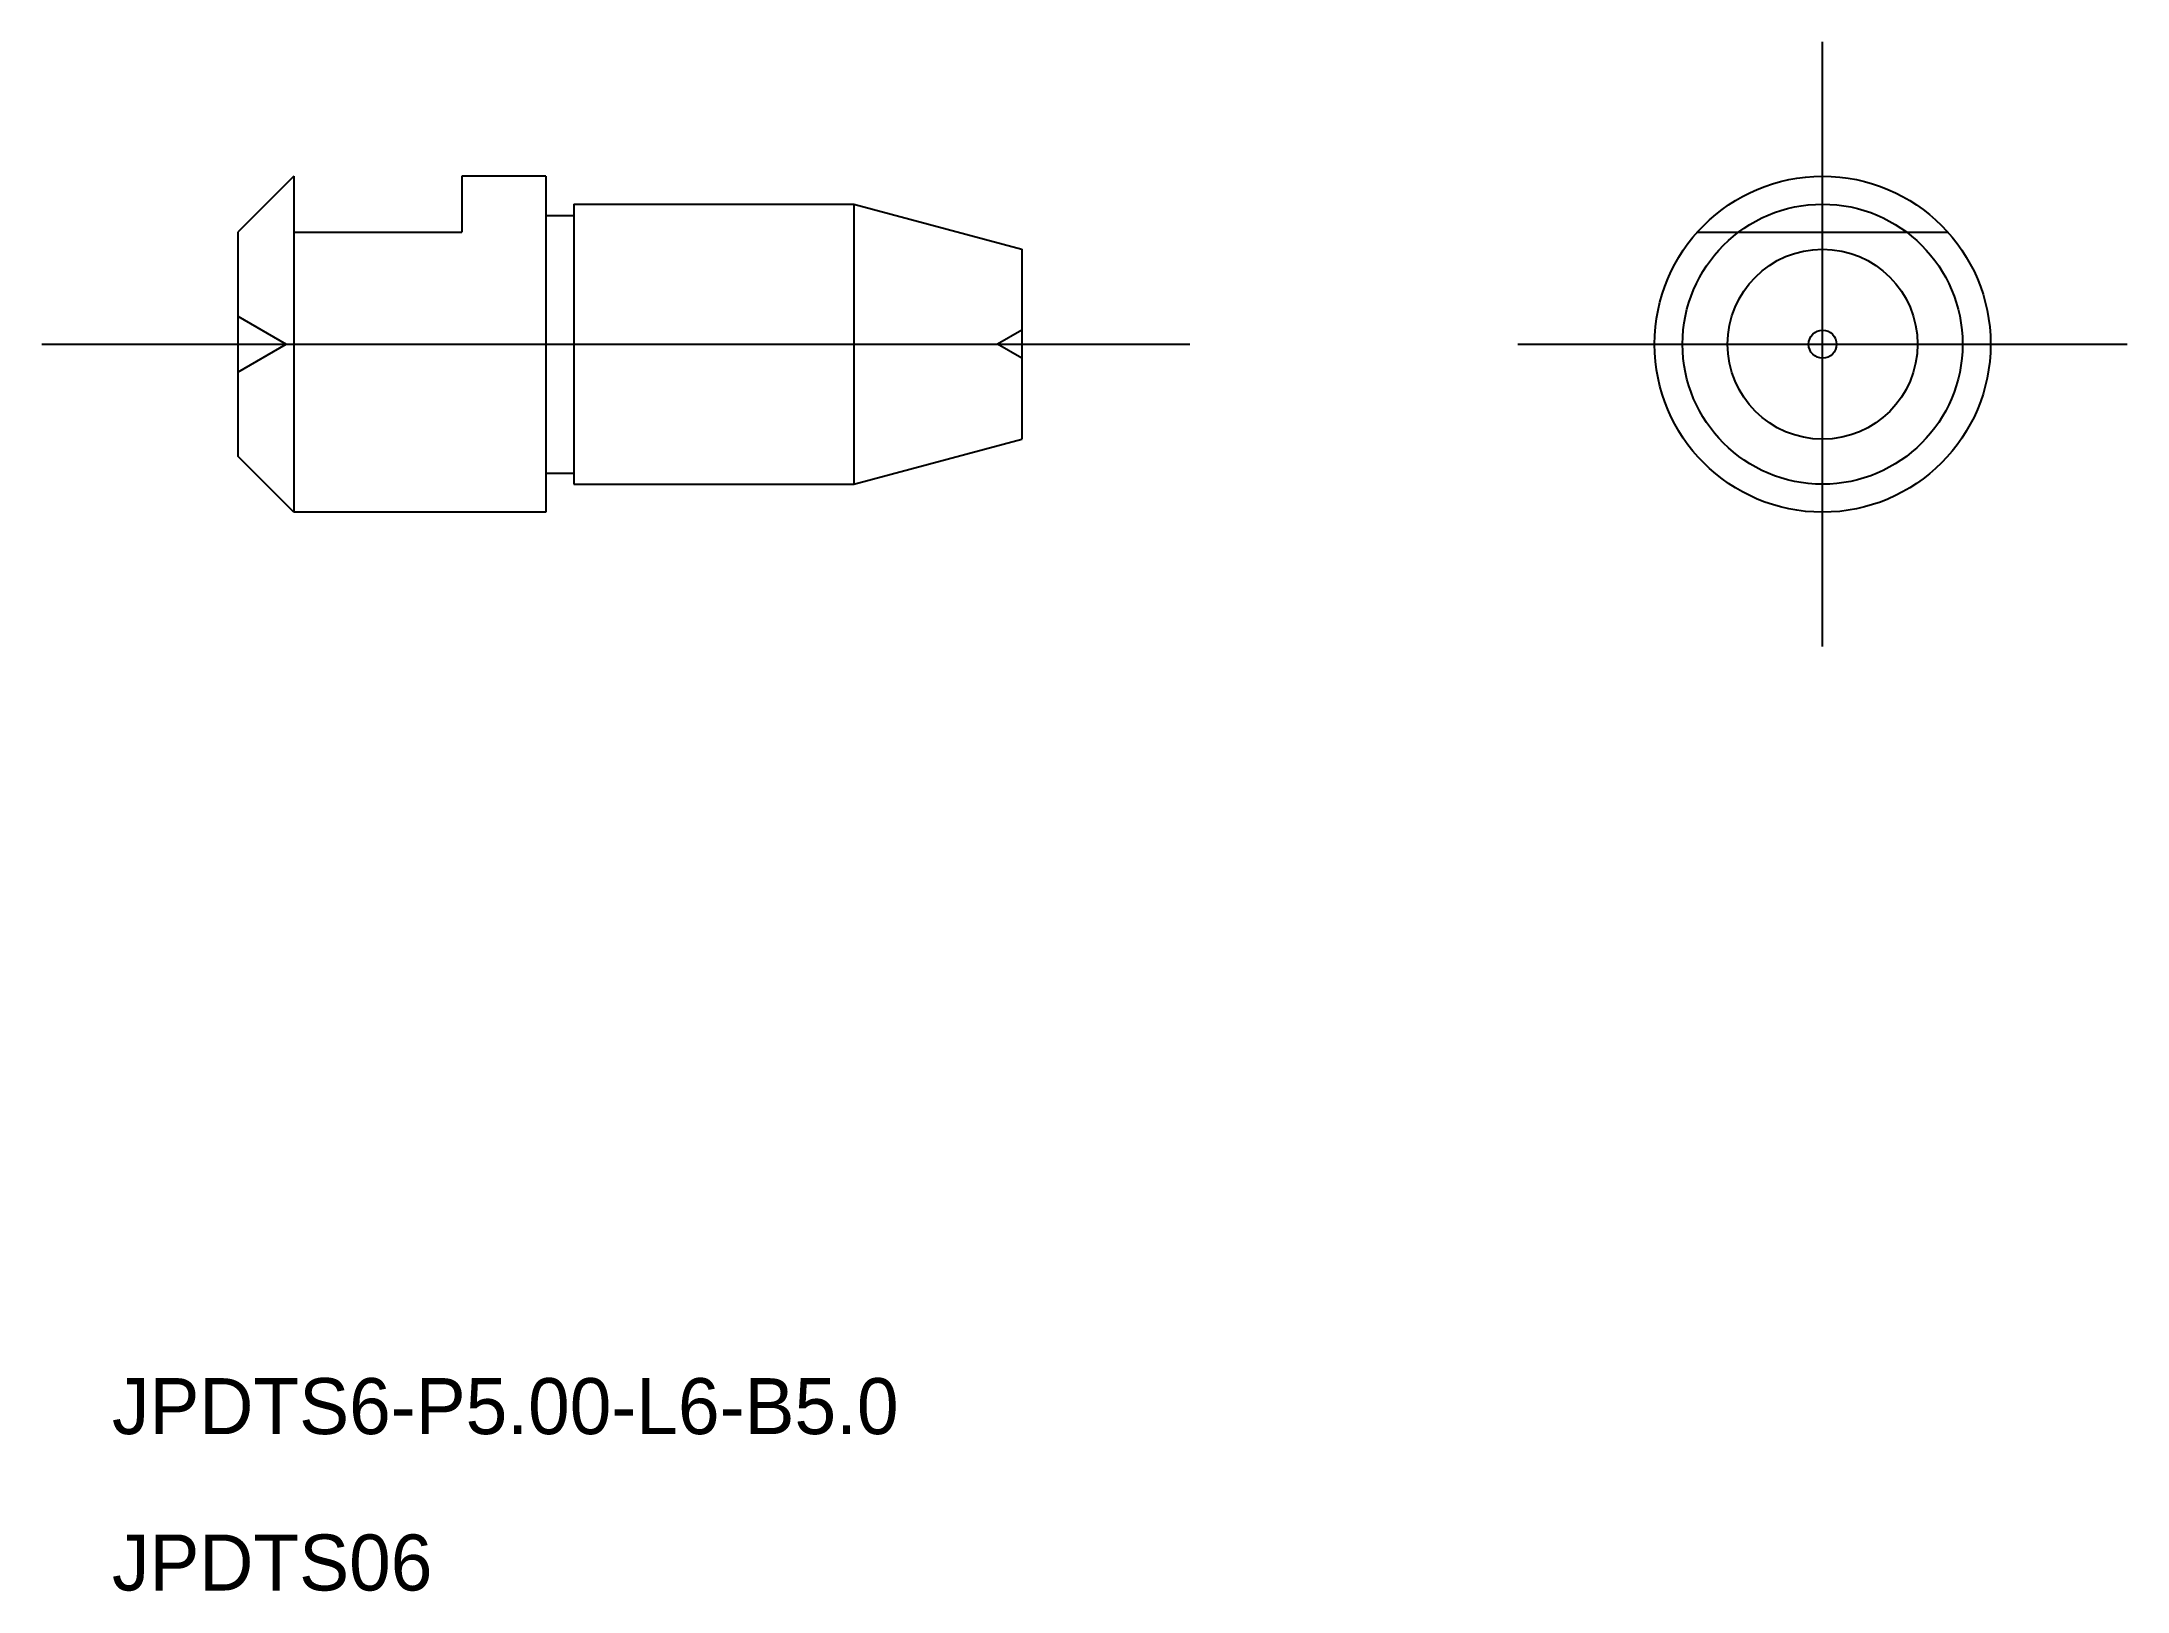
# Model space of a CAD drawing. Extents: x 575 to 612.3, y 576.8 to 604.5.
import ezdxf

# ---------------------------------------------------------------- set-up
doc = ezdxf.new("R2010")
doc.units = 0
doc.linetypes.add('CENTER', pattern=[50.8, 31.75, -6.35, 6.35, -6.35])
doc.linetypes.add('DASHED', pattern=[19.05, 12.7, -6.35])
doc.layers.get('0').update_dxf_attribs({"linetype": 'CONTINUOUS'})
doc.layers.add('CENTER', color=1, linetype='CENTER')

msp = doc.modelspace()

# ---------------------------------------------------------------- linework, layer by layer
at = {"color": 7, "linetype": 'CONTINUOUS'}
for p, q in [((579.545, 602.101), (578.545, 601.101)), ((579.545, 602.101), (579.545, 596.101)), ((584.045, 602.101), (582.545, 602.101)), ((582.545, 602.101), (582.545, 601.101)), ((584.045, 602.101), (584.045, 596.101)), ((584.545, 601.601), (589.545, 601.601)), ((584.545, 601.601), (584.545, 596.601)), ((589.545, 601.601), (589.545, 596.601)), ((589.545, 601.601), (592.545, 600.797)), ((584.045, 601.401), (584.545, 601.401)), ((578.545, 601.101), (578.545, 597.101)), ((579.545, 601.101), (582.545, 601.101)), ((592.545, 600.797), (592.545, 597.405)), ((589.545, 596.601), (592.545, 597.405)), ((579.545, 596.101), (578.545, 597.101)), ((584.045, 596.801), (584.545, 596.801)), ((584.545, 596.601), (589.545, 596.601)), ((584.045, 596.101), (579.545, 596.101))]:
    msp.add_line(p, q, dxfattribs=at)
at = {"color": 3, "linetype": 'DASHED'}
for p, q in [((604.611, 601.101), (609.083, 601.101)), ((578.545, 599.601), (579.411, 599.101)), ((592.545, 599.351), (592.112, 599.101)), ((578.545, 598.601), (579.411, 599.101)), ((592.545, 598.851), (592.112, 599.101))]:
    msp.add_line(p, q, dxfattribs=at)
at = {"color": 7, "linetype": 'CONTINUOUS'}
for radius in [3, 2.5, 1.696, 0.25]:
    msp.add_circle((606.847, 599.101), radius, dxfattribs=at)
at = {"layer": 'CENTER', "color": 1, "linetype": 'CENTER'}
for p, q in [((606.847, 593.701), (606.847, 604.501)), ((575.045, 599.101), (595.545, 599.101)), ((601.406, 599.101), (612.288, 599.101))]:
    msp.add_line(p, q, dxfattribs=at)

# ---------------------------------------------------------------- texts
at = {"color": 7, "linetype": 'CONTINUOUS'}
for s, p in [('JPDTS6-P5.00-L6-B5.0', (576.299, 579.641)), ('JPDTS06', (576.299, 576.849))]:
    msp.add_text(s, height=1, dxfattribs=at).set_placement(p)

doc.saveas('drawing.dxf')
